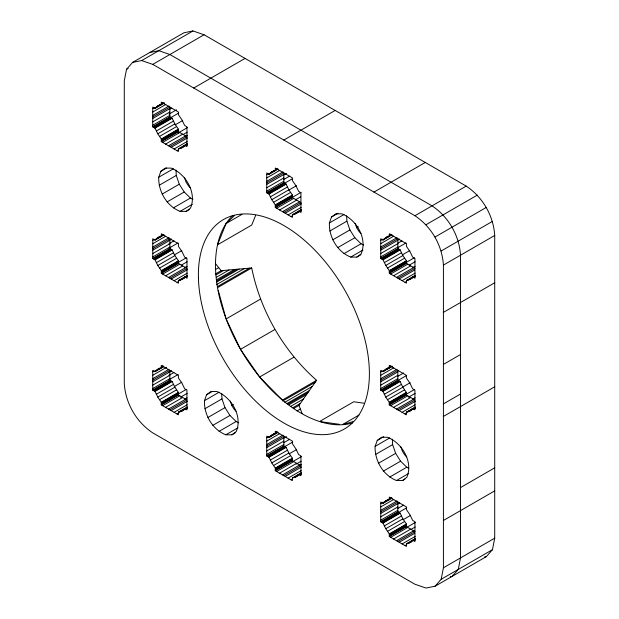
<?xml version="1.0" encoding="UTF-8"?>
<svg xmlns="http://www.w3.org/2000/svg" width="619" height="619" viewBox="0 0 619 619"><rect width="100%" height="100%" fill="white"/><g stroke="black" fill="none" stroke-linecap="round" stroke-linejoin="round"><path stroke-width="0.93" d="M126.524 69.328L124.287 80.834L124.287 383.532C125.518 403.286 136.288 421.949 152.777 432.89L414.923 584.235L426.011 588.05L435.064 586.224L486.372 556.605L492.476 549.672L494.713 538.166L494.713 235.468C493.482 215.714 482.712 197.051 466.223 186.11L204.077 34.765L192.989 30.95L183.936 32.776L132.628 62.395L126.524 69.328L128.148 68.384M435.064 586.224L441.177 579.291L443.413 567.785L443.413 265.087C442.183 245.333 431.412 226.67 414.923 215.729L152.777 64.384L141.689 60.569L132.628 62.395M158.735 177.235L160.863 171.316L165.165 168.089L171.246 168.113C185.901 174.009 197.051 192.873 190.474 208.146L186.172 211.381L180.098 211.358C166.697 206.104 158.224 191.387 158.735 177.235L173.39 168.778M204.456 400.679L206.591 394.752L210.893 391.525L216.967 391.548C231.622 397.452 242.78 416.316 236.203 431.59L231.901 434.817L225.819 434.793C212.418 429.54 203.953 414.831 204.456 400.679L219.111 392.214M329.378 222.964L331.505 217.037L335.808 213.81L341.889 213.834C356.544 219.737 367.694 238.594 361.117 253.875L356.815 257.102L350.733 257.078C337.34 251.825 328.867 237.108 329.378 222.964L344.032 214.499M375.099 446.4L377.234 440.473L381.528 437.246L387.61 437.269C402.265 443.173 413.415 462.037 406.838 477.311L402.543 480.537L396.462 480.514C383.06 475.268 374.596 460.551 375.099 446.4L389.753 437.935M234.346 215.652L226.121 223.513L217.501 244.822L251.701 225.076L255.655 215.311M293.955 408.292L298.962 405.406L316.58 380.329C283.51 351.066 260.506 311.225 251.701 267.95L221.176 270.681L215.335 274.047M187.348 143.678L178.396 148.846L178.396 151.493L161.296 141.619L161.296 138.981L157.76 133.797L155.036 128.133L152.746 126.818L152.746 107.072L155.036 108.395L159.385 104.936M187.379 275.37L178.419 280.539L178.419 283.185L161.327 273.312L161.327 270.673L157.783 265.489L155.067 259.825L152.777 258.51L152.777 238.764L155.067 240.087L160.228 236.156M301.352 209.562L292.4 214.739L292.4 217.377L275.3 207.504L275.3 204.866L271.764 199.682L269.041 194.026L266.75 192.702L266.75 172.964L269.041 174.279L274.202 170.357M187.348 406.962L178.396 412.13L178.396 414.776L161.296 404.903L161.296 402.265L157.76 397.073L155.036 391.417L152.746 390.094L152.746 370.355L155.036 371.679L159.385 368.22M415.357 275.316L406.404 280.492L406.404 283.131L389.305 273.258L389.305 270.619L385.769 265.435L383.045 259.779L380.755 258.456L380.755 238.71L383.045 240.033L388.206 236.11M301.352 472.777L292.4 477.953L292.4 480.592L275.3 470.726L275.3 468.08L271.764 462.896L269.041 457.24L266.75 455.917L266.75 436.178L269.041 437.494L274.202 433.571M415.334 406.977L406.374 412.146L406.374 414.792L389.274 404.919L389.274 402.273L385.738 397.089L383.014 391.432L380.731 390.109L380.731 370.371L383.014 371.694L388.183 367.763M415.357 538.6L406.404 543.768L406.404 546.415L389.305 536.541L389.305 533.903L385.769 528.719L383.045 523.055L380.755 521.74L380.755 501.994L383.045 503.317L387.393 499.858M178.396 148.846L181.932 147.755L184.655 145.233L186.938 146.556L186.938 126.818L184.655 125.495L181.932 119.838L178.396 114.654L178.396 112.008L161.296 102.135L161.296 104.781L157.76 105.88M178.419 280.539L181.963 279.44L184.679 276.925L186.969 278.248L186.969 258.51L184.679 257.187L181.963 251.531L178.419 246.347L178.419 243.7L161.327 233.827L161.327 236.473L157.783 237.572M292.4 214.739L295.936 213.64L298.66 211.125L300.942 212.441L300.942 192.702L298.66 191.379L295.936 185.723L292.4 180.539L292.4 177.893L275.3 168.028L275.3 170.666L271.764 171.765M178.396 412.13L181.932 411.031L184.655 408.517L186.938 409.84L186.938 390.094L184.655 388.778L181.932 383.115L178.396 377.93L178.396 375.292L161.296 365.419L161.296 368.065L157.76 369.164M406.404 280.492L409.94 279.393L412.664 276.871L414.947 278.194L414.947 258.456L412.664 257.133L409.94 251.476L406.404 246.292L406.404 243.646L389.305 233.781L389.305 236.419L385.769 237.518M292.4 477.953L295.936 476.854L298.66 474.34L300.942 475.655L300.942 455.917L298.66 454.594L295.936 448.937L292.4 443.753L292.4 441.115L275.3 431.242L275.3 433.88L271.764 434.979M406.374 412.146L409.91 411.047L412.633 408.532L414.923 409.855L414.923 390.109L412.633 388.794L409.91 383.13L406.374 377.946L406.374 375.307L389.274 365.434L389.274 368.081L385.738 369.172M406.404 543.768L409.94 542.677L412.664 540.155L414.947 541.478L414.947 521.74L412.664 520.417L409.94 514.76L406.404 509.576L406.404 506.93L389.305 497.057L389.305 499.703L385.769 500.802M141.689 60.569L192.989 30.95M152.777 64.384L204.077 34.765M161.296 103.458L162.929 102.522M152.746 108.619L154.379 107.675M156.282 106.963L161.172 104.147M155.493 107.721L163.741 102.955M155.036 108.395L164.553 102.901M193.739 88.03L245.039 58.418M152.746 112.008L165.776 104.487M152.746 115.405L169.033 105.996M152.746 116.945L169.846 107.072L169.846 116.945L152.746 126.818M152.746 118.484L169.846 108.611M169.266 109.548L171.765 108.101M152.746 121.881L169.846 112.008M169.01 114.151L176.516 109.818M152.746 125.27L169.846 115.397M153.11 127.019L170.21 117.146M153.891 127.475L178.759 112.983M154.68 127.932L171.78 118.059M155.036 128.133L172.136 118.26L174.86 123.924L178.396 129.108L178.396 131.746L161.296 141.619M156.282 131.004L173.382 121.131M157.76 133.797L174.86 123.924M175.2 124.852L182.706 120.512M159.439 136.466L176.539 126.593M161.296 138.981L178.396 129.108M161.296 139.391L178.396 129.518M161.296 140.296L178.396 130.423M161.296 141.209L178.396 131.336M178.311 132.868L187.487 127.568M162.635 142.393L179.734 132.52M165.567 144.088L182.675 134.215M183.062 134.586L187.232 132.172M168.507 145.782L185.607 135.909M185.05 136.698L187.557 135.252M169.846 146.556L186.946 136.683L178.396 131.746M171.177 147.33L187.464 137.921M174.117 149.024L187.147 141.503M179.208 148.792L187.456 144.034M180.253 148.483L185.143 145.666M181.932 147.755L184.377 146.339M177.057 150.719L178.69 149.783M185.801 145.898L187.425 144.954M160.863 171.316L166.565 168.02M159.16 185.305L176.26 175.432L175.974 170.055M162.178 194.072L179.278 184.199L176.26 175.432M167.122 201.895L184.222 192.022L190.42 198.057L192.958 199.341M283.85 140.056L335.15 110.437M173.32 207.93L190.42 198.057M180.098 211.358L192.308 204.301M186.172 211.381L189.429 209.501M161.327 235.15L162.952 234.214M275.3 169.343L276.933 168.407M152.777 240.311L154.41 239.367M266.75 174.504L268.383 173.56M156.313 238.655L160.383 236.303M270.286 172.856L274.356 170.504M154.711 239.878L161.226 236.118M161.327 236.056L163.772 234.647M268.685 174.078L277.745 168.848M155.067 240.087L164.02 234.918M269.041 174.279L278.001 169.111M152.777 243.7L165.807 236.179M266.75 177.893L279.78 170.372M152.777 247.097L169.064 237.688M266.75 181.29L283.038 171.889M152.777 248.637L169.877 238.764L169.877 248.637L152.777 258.51M266.75 182.829L283.85 172.956L283.85 182.829L266.75 192.702M168.979 240.466L171.478 239.019M152.777 250.177L169.877 240.304M266.75 184.377L283.85 174.504M284.075 174.868L286.574 173.421M168.979 243.731L173.985 240.837M152.777 253.573L169.877 243.7M266.75 187.766L283.85 177.893M283.819 179.471L289.653 176.106M152.777 256.962L169.877 247.089M266.75 191.163L283.85 181.29M168.925 248.219L178.102 242.919M153.133 258.711L170.233 248.838M267.114 192.911L284.214 183.038M284.322 183.41L292.663 178.597M153.922 259.168L171.022 249.295M267.895 193.36L284.995 183.487M154.711 259.624L171.811 249.751M268.685 193.817L285.785 183.944M155.067 259.825L172.167 249.952L174.883 255.616L178.427 260.8L178.427 263.439L161.327 273.312M269.041 194.026L286.14 184.153L288.864 189.809L292.4 194.993L292.4 197.631L275.3 207.504M156.313 262.696L173.413 252.823M270.286 196.896L287.386 187.023M226.121 223.513L241.967 214.367M174.31 254.92L181.816 250.587M157.783 265.489L174.883 255.616M271.764 199.682L288.864 189.809M288.941 190.041L296.447 185.708M159.462 268.159L176.562 258.285M273.436 202.351L290.543 192.478M161.327 270.673L178.427 260.8M275.3 204.866L292.4 194.993M161.327 271.083L178.427 261.21M275.3 205.276L292.4 195.403M161.327 271.989L178.427 262.116M275.3 206.189L292.4 196.316M178.032 262.588L186.373 257.767M161.327 272.902L178.427 263.029M275.3 207.094L292.4 197.221M291.882 197.639L301.058 192.339M162.658 274.085L179.765 264.212M276.639 208.278L293.739 198.405M181.313 265.149L187.155 261.775M295.727 199.651L300.733 196.757M165.598 275.78L182.698 265.907M279.571 209.973L296.679 200.099M184.594 267.71L187.1 266.271M168.538 277.474L185.638 267.601M282.512 211.675L299.611 201.802M169.877 278.248L186.977 268.375L178.427 263.439M283.85 212.441L300.95 202.568L292.4 197.631M171.208 279.022L187.495 269.613M285.181 213.215L301.468 203.813M174.148 280.717L187.178 273.196M288.121 214.909L301.151 207.388M180.052 280.012L187.48 275.726M292.4 215.149L301.461 209.918M180.284 280.175L185.166 277.358M294.257 214.367L299.039 211.613M181.963 279.44L184.408 278.032M295.936 213.64L298.381 212.232M177.088 282.411L178.713 281.475M291.062 216.604L292.686 215.667M185.824 277.591L187.456 276.647M299.805 211.783L301.43 210.839M215.389 269.559L218.724 267.632M216.116 274.797L223.621 270.457M216.495 277.204L229.015 269.977M216.882 279.61L234.4 269.497M216.828 280.84L236.845 269.28M216.642 282.071L239.166 269.072M373.961 192.083L425.261 162.464M331.505 217.037L338.02 213.276M216.751 284.508L244.273 268.615M217.687 286.458L249.38 268.159M217.501 287.696L251.701 267.95M329.795 231.026L346.903 221.153L346.617 215.776M332.821 239.793L349.921 229.92L346.903 221.153M361.001 233.471L359.136 231.661L356.668 227.753L358.331 226.786M337.765 247.615L354.865 237.742L361.063 243.785L363.601 245.062M260.32 299.201L226.113 318.947L240.102 348.458M343.963 253.658L361.063 243.785M414.923 215.729L466.223 186.11M350.733 257.078L362.951 250.022M161.296 366.742L162.929 365.798M389.305 235.096L390.937 234.16M152.746 371.895L154.379 370.959M380.755 240.257L382.387 239.313M156.282 370.247L160.352 367.895M384.291 238.601L388.361 236.257M154.68 371.47L159.563 368.653M161.195 367.709L163.741 366.239M382.689 239.832L391.75 234.593M155.036 371.679L163.741 366.649M383.045 240.033L392.005 234.864M356.815 257.102L360.885 254.749M152.746 375.292L166.588 367.299M380.755 243.646L393.785 236.125M152.746 378.681L169.033 369.28M380.755 247.043L397.042 237.642M152.746 380.228L169.846 370.355L169.846 380.221L152.746 390.094M380.755 248.583L397.855 238.71L397.855 248.583L380.755 258.456M397.762 239.979L399.433 239.019M168.979 372.073L171.478 370.626M152.746 381.768L169.846 371.895M380.755 250.122L397.855 240.249M426.011 224.72L477.311 195.101M168.979 375.338L173.985 372.445M397.762 243.244L401.932 240.837M152.746 385.165L169.846 375.292M380.755 253.519L397.855 243.646M152.746 388.554L169.846 378.681M380.755 256.908L397.855 247.035M168.925 379.826L178.102 374.526M397.708 247.732L406.049 242.919M153.11 390.303L170.21 380.43M381.118 258.657L398.218 248.784M381.9 259.113L399 249.24M153.891 390.759L170.991 380.886M154.68 391.216L171.78 381.343M382.689 259.57L399.789 249.697M155.036 391.417L172.136 381.544L174.86 387.2L178.396 392.392L178.396 395.03L161.296 404.903M383.045 259.779L400.145 249.906L402.868 255.562L406.404 260.746L406.404 263.385L389.305 273.258M156.282 394.288L173.382 384.414M384.291 262.642L401.391 252.769M174.31 386.527L181.816 382.194M402.265 254.92L409.77 250.587M157.76 397.073L174.86 387.2M274.712 329.587L240.512 349.333L259.624 376.994L282.38 400.075L316.58 380.329M385.769 265.435L402.868 255.562M435.064 237L486.372 207.38M159.439 399.75L176.539 389.877M387.44 268.104L404.547 258.231M161.296 402.265L178.396 392.392M389.305 270.619L406.404 260.746M161.296 402.675L178.396 392.802M389.305 271.029L406.404 261.156M161.296 403.58L178.396 393.707M389.305 271.942L406.404 262.069M178.032 394.195L186.373 389.374M405.979 262.58L414.32 257.767M161.296 404.493L178.396 394.62M389.305 272.847L406.404 262.974M162.635 405.677L179.734 395.804M390.643 274.031L407.743 264.158M180.477 397.236L187.155 393.382M409.26 265.149L415.101 261.775M165.567 407.372L182.675 397.499M393.576 275.726L410.683 265.853M441.177 250.989L492.476 221.37M184.594 399.325L187.1 397.878M412.548 267.71L415.047 266.271M168.507 409.066L185.607 399.193M396.516 277.42L413.616 267.555M169.846 409.84L186.946 399.967L178.396 395.03M397.855 278.194L414.954 268.321L406.404 263.385M171.177 410.606L187.464 401.205M399.185 278.968L414.66 270.031M174.117 412.308L187.147 404.787M402.126 280.662L415.156 273.141M206.591 394.752L212.286 391.463M178.396 412.548L183.278 409.724M184.911 408.78L187.456 407.31M408.842 279.494L415.357 275.734M180.253 411.767L185.143 408.942M408.261 280.121L412.331 277.776M181.932 411.031L184.377 409.623M409.94 279.393L412.386 277.977M177.057 414.003L178.69 413.059M405.066 282.357L406.691 281.421M185.801 409.174L187.425 408.238M413.809 277.536L415.434 276.592M443.413 265.087L494.713 235.468M259.624 376.994L293.824 357.248M204.881 408.749L221.981 398.876L221.695 393.491M207.899 417.508L224.999 407.635L221.981 398.876M236.079 411.194L234.222 409.376L231.746 405.468L233.417 404.501M212.843 425.33L229.943 415.457L236.141 421.5L238.686 422.785M219.041 431.373L236.141 421.5M282.705 401.019L315.241 382.24M225.819 434.793L238.036 427.744M284.763 402.327L312.293 386.434M443.413 312.378L494.713 282.759M231.901 434.817L235.158 432.936M286.821 403.627L309.345 390.628M287.99 404.091L308.007 392.531M289.073 404.656L306.591 394.543M290.969 406.188L303.48 398.969M292.864 407.728L300.37 403.395M297.035 410.97L300.37 409.043M275.3 432.565L276.933 431.621M389.274 366.758L390.906 365.814M266.75 437.718L268.383 436.782M380.731 371.911L382.356 370.974M270.286 436.07L274.356 433.718M384.26 370.263L388.337 367.91M268.685 437.293L277.745 432.062M382.658 371.485L391.719 366.255M269.041 437.494L278.001 432.325M383.014 371.694L392.531 366.2M266.75 441.115L279.78 433.586M380.731 375.307L393.754 367.787M266.75 444.504L283.038 435.103M380.731 378.696L397.011 369.295M266.75 446.044L283.85 436.171L283.85 446.044L266.75 455.917M380.731 380.244L397.831 370.371L397.831 380.236L380.731 390.109M266.75 447.591L283.85 437.718M380.731 381.784L397.831 371.911M284.075 438.082L286.574 436.635M266.75 450.98L283.85 441.107M380.731 385.18L397.831 375.307M320.356 421.044L353.72 401.777L364.15 403.24M397.754 376.36L403.588 372.986M283.819 442.693L289.653 439.32M266.75 454.377L283.85 444.504M380.731 388.57L397.831 378.696M267.114 456.126L284.214 446.253M381.087 390.318L406.745 375.393M284.4 446.817L292.741 441.997M267.895 456.574L284.995 446.701M381.869 390.775L398.969 380.902M268.685 457.031L285.785 447.158M382.658 391.223L399.758 381.35M269.041 457.24L286.14 447.367L288.864 453.023L292.4 458.207L292.4 460.853L275.3 470.726M383.014 391.432L400.114 381.559L402.837 387.215L406.374 392.4L406.374 395.046L389.274 404.919M270.286 460.11L287.386 450.237M384.26 394.303L401.36 384.43M402.675 387.037L410.18 382.704M271.764 462.896L288.864 453.023M385.738 397.089L402.837 387.215M443.413 364.405L460.513 354.532M289.174 453.866L296.679 449.533M343.112 424.232L358.958 415.078M273.436 465.565L290.543 455.692M387.417 399.758L404.517 389.893M389.274 402.273L406.374 392.4M275.3 468.08L292.4 458.207M275.3 468.49L292.4 458.617M389.274 402.69L406.374 392.817M275.3 469.403L292.4 459.53M389.274 403.596L406.374 393.723M406.11 394.349L414.451 389.537M275.3 470.308L292.4 460.435M389.274 404.509L406.374 394.636M293.12 461.403L301.461 456.59M276.639 471.492L293.739 461.619M390.612 405.693L407.712 395.82M408.432 397.236L415.101 393.382M279.571 473.187L296.679 463.322M393.552 407.387L410.652 397.514M296.199 464.08L301.205 461.194M412.548 399.317L415.047 397.878M282.512 474.889L299.611 465.016M396.485 409.082L413.593 399.209M299.031 465.712L301.53 464.273M283.85 475.655L300.95 465.782L292.4 460.853M397.824 409.855L414.923 399.982L406.374 395.046M285.181 476.429L301.468 467.028M399.162 410.621L415.45 401.22M288.121 478.123L301.151 470.602M402.095 412.324L415.125 404.795M294.837 476.955L296.47 476.011M298.095 475.075L301.461 473.133M406.374 412.556L415.434 407.325M294.257 477.589L299.039 474.827M408.231 411.782L412.308 409.43M295.936 476.854L298.381 475.446M409.91 411.047L411.542 410.111M291.062 479.826L292.686 478.882M405.035 414.018L406.668 413.074M299.805 474.997L301.43 474.061M413.778 409.19L415.403 408.254M377.234 440.473L383.741 436.712M443.413 403.898L460.513 394.024M375.524 454.47L392.624 444.597L392.338 439.219M443.413 416.432L494.713 386.813M378.542 463.229L395.642 453.356L392.624 444.597M383.486 471.051L400.586 461.178L406.784 467.221L408.478 468.08M389.684 477.094L406.784 467.221M396.462 480.514L408.672 473.465M402.543 480.537L404.981 479.129M389.305 498.38L390.937 497.444M380.755 503.541L383.2 502.125M384.291 501.885L389.181 499.069M383.501 502.643L388.392 499.819M389.305 499.293L391.75 497.877M383.045 503.317L392.005 498.148M380.755 506.93L393.785 499.409M380.755 510.327L397.042 500.918M380.755 511.867L397.855 501.994L397.855 511.867L380.755 521.74M380.755 513.406L397.855 503.533M398.048 503.889L399.712 502.922M380.755 516.803L397.855 506.93M397.793 508.493L403.634 505.119M380.755 520.192L397.855 510.319M381.118 521.941L398.218 512.068M398.373 512.617L406.714 507.804M381.9 522.397L399 512.524M382.689 522.854L399.789 512.981M383.045 523.055L400.145 513.182L402.868 518.846L406.404 524.03L406.404 526.668L389.305 536.541M384.291 525.926L401.391 516.053M385.769 528.719L402.868 518.846M403.147 519.674L410.66 515.333M460.513 487.579L494.713 467.832M387.44 531.388L404.547 521.515M389.305 533.903L406.404 524.03M389.305 534.313L406.404 524.44M389.305 535.218L406.404 525.345M389.305 536.131L406.404 526.258M407.093 527.202L415.434 522.39M390.643 537.315L407.743 527.442M393.576 539.01L410.683 529.137M411.008 529.407L415.179 526.993M396.516 540.704L413.616 530.831M413.005 531.52L414.668 530.553M397.855 541.478L414.954 531.605L406.404 526.668M399.185 542.252L414.66 533.315M402.126 543.946L415.156 536.425M443.413 520.486L494.713 490.867M406.404 544.186L415.357 539.01M408.261 543.405L412.331 541.052M409.94 542.677L411.573 541.733M405.066 545.641L406.691 544.705M413.809 540.82L415.434 539.876M443.413 567.785L494.713 538.166M441.177 579.291L492.476 549.672M343.189 424.448L353.201 421.516M149.728 52.522L158.789 50.696L169.877 54.511L432.023 205.856C448.512 216.797 459.283 235.46 460.513 255.214L460.513 557.912L458.277 569.418L452.172 576.351L450.353 576.722M484.561 556.976L486.372 556.605M320.472 421.655L339.429 424.317M169.846 116.945L172.136 118.26M397.855 248.583L400.145 249.906M283.85 182.829L286.14 184.153M169.877 248.637L172.167 249.952M397.831 380.236L400.114 381.559M169.846 380.221L172.136 381.544M283.85 446.044L286.14 447.367M397.855 511.867L400.145 513.182M190.358 187.75L188.501 185.94L186.025 182.025L184.516 177.645M406.722 456.915L404.865 455.097L402.389 451.189L400.88 446.81M215.737 263.911L221.176 270.681M349.921 229.92L354.865 237.742M395.642 453.356L400.586 461.178M179.278 184.199L184.222 192.022M224.999 407.635L229.943 415.457M298.962 405.406L302.103 413.5M355.159 223.366L356.668 227.753M230.237 401.089L231.746 405.468M218.259 290.458L225.865 318.027M352.273 423.025A120.922 69.815 60 0 1 240.644 349.518A120.922 69.815 60 0 1 232.38 215.884M198.42 277.73A120.922 69.815 60 0 0 328.712 434.244A120.922 69.815 60 0 0 324.534 260.893A120.922 69.815 60 0 0 198.42 277.73"/></g></svg>
